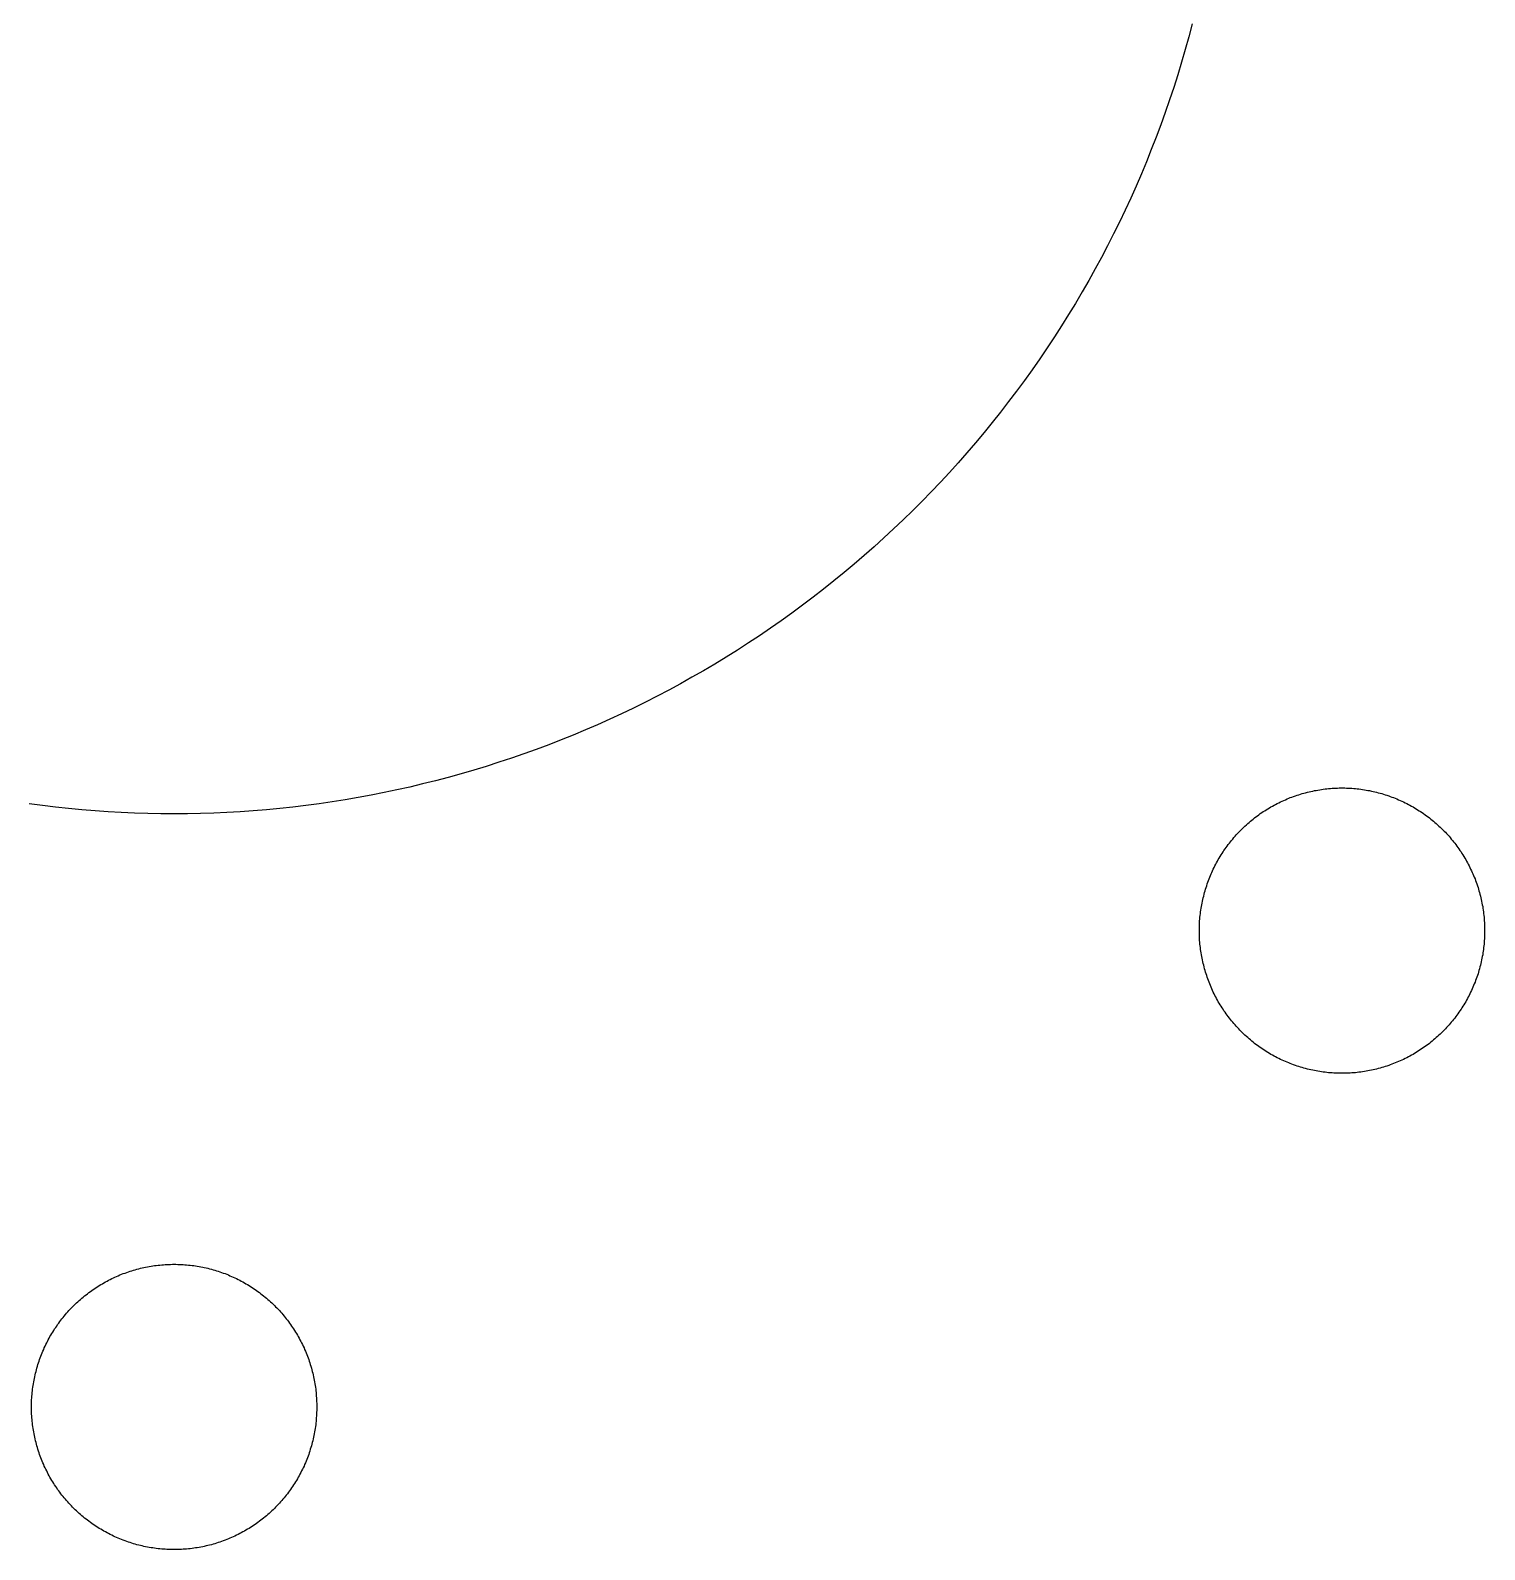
# Model space of a CAD drawing. Header units: metres. Extents: x -136 to 200, y -122 to 130.
# Drawn here: x 149.04 to 158.73, y 38.1 to 48.22 of the extents above; entities that cross this region are included whole.
import ezdxf

# ---------------------------------------------------------------- set-up
doc = ezdxf.new("R2010")
doc.units = ezdxf.units.M

msp = doc.modelspace()

# ---------------------------------------------------------------- linework, layer by layer
for p, q in [((156.78, 48.2592), (156.758, 48.1741)), ((156.758, 48.1741), (156.734, 48.0893)), ((156.734, 48.0893), (156.71, 48.0049)), ((156.71, 48.0049), (156.684, 47.9207)), ((156.684, 47.9207), (156.657, 47.8369)), ((156.63, 47.7534), (156.601, 47.6703)), ((156.657, 47.8369), (156.63, 47.7534)), ((156.601, 47.6703), (156.571, 47.5875)), ((156.571, 47.5875), (156.54, 47.5051)), ((156.54, 47.5051), (156.508, 47.4231)), ((156.508, 47.4231), (156.476, 47.3416)), ((156.442, 47.2604), (156.407, 47.1797)), ((156.476, 47.3416), (156.442, 47.2604)), ((156.407, 47.1797), (156.371, 47.0994)), ((156.371, 47.0994), (156.334, 47.0195)), ((156.334, 47.0195), (156.296, 46.9402)), ((156.257, 46.8613), (156.217, 46.7829)), ((156.296, 46.9402), (156.257, 46.8613)), ((156.217, 46.7829), (156.176, 46.7051)), ((156.176, 46.7051), (156.134, 46.6277)), ((156.091, 46.5509), (156.047, 46.4746)), ((156.134, 46.6277), (156.091, 46.5509)), ((156.047, 46.4746), (156.003, 46.3989)), ((156.003, 46.3989), (155.957, 46.3238)), ((155.91, 46.2492), (155.863, 46.1752)), ((155.957, 46.3238), (155.91, 46.2492)), ((155.863, 46.1752), (155.814, 46.1019)), ((155.814, 46.1019), (155.765, 46.0291)), ((155.714, 45.957), (155.663, 45.8855)), ((155.765, 46.0291), (155.714, 45.957)), ((155.663, 45.8855), (155.611, 45.8147)), ((155.558, 45.7445), (155.504, 45.675)), ((155.611, 45.8147), (155.558, 45.7445)), ((155.504, 45.675), (155.449, 45.6062)), ((155.394, 45.538), (155.337, 45.4706)), ((155.449, 45.6062), (155.394, 45.538)), ((155.337, 45.4706), (155.28, 45.4039)), ((155.222, 45.3379), (155.163, 45.2727)), ((155.28, 45.4039), (155.222, 45.3379)), ((155.163, 45.2727), (155.103, 45.2082)), ((155.042, 45.1444), (154.981, 45.0815)), ((155.103, 45.2082), (155.042, 45.1444)), ((154.919, 45.0193), (154.856, 44.9578)), ((154.981, 45.0815), (154.919, 45.0193)), ((154.856, 44.9578), (154.792, 44.8972)), ((154.727, 44.8374), (154.662, 44.7784)), ((154.792, 44.8972), (154.727, 44.8374)), ((154.596, 44.7202), (154.529, 44.6629)), ((154.662, 44.7784), (154.596, 44.7202)), ((154.529, 44.6629), (154.462, 44.6064)), ((154.394, 44.5508), (154.325, 44.496)), ((154.462, 44.6064), (154.394, 44.5508)), ((154.256, 44.4421), (154.185, 44.389)), ((154.325, 44.496), (154.256, 44.4421)), ((154.114, 44.3369), (154.043, 44.2856)), ((154.185, 44.389), (154.114, 44.3369)), ((153.971, 44.2353), (153.898, 44.1858)), ((154.043, 44.2856), (153.971, 44.2353)), ((153.825, 44.1373), (153.751, 44.0897)), ((153.898, 44.1858), (153.825, 44.1373)), ((153.676, 44.043), (153.601, 43.9973)), ((153.751, 44.0897), (153.676, 44.043)), ((153.449, 43.9087), (153.372, 43.8659)), ((153.525, 43.9525), (153.449, 43.9087)), ((153.601, 43.9973), (153.525, 43.9525)), ((153.295, 43.824), (153.217, 43.7831)), ((153.372, 43.8659), (153.295, 43.824)), ((153.06, 43.7042), (152.98, 43.6662)), ((153.139, 43.7431), (153.06, 43.7042)), ((153.217, 43.7831), (153.139, 43.7431)), ((152.901, 43.6293), (152.82, 43.5933)), ((152.98, 43.6662), (152.901, 43.6293)), ((152.658, 43.5245), (152.577, 43.4916)), ((152.74, 43.5584), (152.658, 43.5245)), ((152.82, 43.5933), (152.74, 43.5584)), ((152.412, 43.4289), (152.33, 43.3991)), ((152.495, 43.4597), (152.412, 43.4289)), ((152.577, 43.4916), (152.495, 43.4597)), ((152.079, 43.3159), (151.995, 43.2904)), ((152.163, 43.3426), (152.079, 43.3159)), ((152.247, 43.3703), (152.163, 43.3426)), ((152.33, 43.3991), (152.247, 43.3703)), ((151.655, 43.1986), (151.57, 43.1783)), ((151.741, 43.2199), (151.655, 43.1986)), ((151.826, 43.2423), (151.741, 43.2199)), ((151.911, 43.2658), (151.826, 43.2423)), ((151.995, 43.2904), (151.911, 43.2658)), ((151.225, 43.1081), (151.138, 43.0932)), ((151.312, 43.124), (151.225, 43.1081)), ((151.398, 43.141), (151.312, 43.124)), ((151.484, 43.1591), (151.398, 43.141)), ((151.57, 43.1783), (151.484, 43.1591)), ((157.401, 43.0937), (157.412, 43.0984)), ((157.412, 43.0984), (157.423, 43.1029)), ((157.423, 43.1029), (157.434, 43.1073)), ((157.434, 43.1073), (157.445, 43.1116)), ((157.445, 43.1116), (157.456, 43.1157)), ((157.456, 43.1157), (157.468, 43.1196)), ((157.468, 43.1196), (157.479, 43.1235)), ((157.479, 43.1235), (157.49, 43.1272)), ((157.49, 43.1272), (157.502, 43.1307)), ((157.502, 43.1307), (157.513, 43.1341)), ((157.513, 43.1341), (157.525, 43.1374)), ((157.525, 43.1374), (157.536, 43.1405)), ((157.536, 43.1405), (157.548, 43.1434)), ((157.548, 43.1434), (157.559, 43.1463)), ((157.559, 43.1463), (157.571, 43.149)), ((157.571, 43.149), (157.583, 43.1515)), ((157.583, 43.1515), (157.594, 43.1539)), ((157.594, 43.1539), (157.606, 43.1561)), ((157.606, 43.1561), (157.618, 43.1582)), ((157.618, 43.1582), (157.63, 43.1601)), ((157.63, 43.1601), (157.641, 43.1619)), ((157.641, 43.1619), (157.653, 43.1636)), ((157.653, 43.1636), (157.665, 43.1651)), ((157.665, 43.1651), (157.677, 43.1664)), ((157.677, 43.1664), (157.689, 43.1676)), ((157.689, 43.1676), (157.701, 43.1687)), ((157.701, 43.1687), (157.713, 43.1696)), ((157.713, 43.1696), (157.724, 43.1703)), ((157.724, 43.1703), (157.736, 43.1709)), ((157.736, 43.1709), (157.748, 43.1714)), ((157.748, 43.1714), (157.76, 43.1717)), ((157.76, 43.1717), (157.772, 43.1718)), ((157.772, 43.1718), (157.784, 43.1718)), ((157.784, 43.1718), (157.796, 43.1717)), ((157.796, 43.1717), (157.808, 43.1714)), ((157.808, 43.1714), (157.82, 43.1709)), ((157.82, 43.1709), (157.832, 43.1703)), ((157.832, 43.1703), (157.844, 43.1696)), ((157.844, 43.1696), (157.856, 43.1687)), ((157.856, 43.1687), (157.868, 43.1676)), ((157.868, 43.1676), (157.879, 43.1664)), ((157.879, 43.1664), (157.891, 43.1651)), ((157.891, 43.1651), (157.903, 43.1636)), ((157.903, 43.1636), (157.915, 43.1619)), ((157.915, 43.1619), (157.927, 43.1601)), ((157.927, 43.1601), (157.939, 43.1582)), ((157.939, 43.1582), (157.95, 43.1561)), ((157.95, 43.1561), (157.962, 43.1539)), ((157.962, 43.1539), (157.974, 43.1515)), ((157.974, 43.1515), (157.985, 43.149)), ((157.985, 43.149), (157.997, 43.1463)), ((157.997, 43.1463), (158.009, 43.1434)), ((158.009, 43.1434), (158.02, 43.1405)), ((158.02, 43.1405), (158.032, 43.1374)), ((158.032, 43.1374), (158.043, 43.1341)), ((158.043, 43.1341), (158.055, 43.1307)), ((158.055, 43.1307), (158.066, 43.1272)), ((158.066, 43.1272), (158.077, 43.1235)), ((158.077, 43.1235), (158.089, 43.1196)), ((158.089, 43.1196), (158.1, 43.1157)), ((158.1, 43.1157), (158.111, 43.1116)), ((158.111, 43.1116), (158.122, 43.1073)), ((158.122, 43.1073), (158.133, 43.1029)), ((158.133, 43.1029), (158.144, 43.0984)), ((158.144, 43.0984), (158.155, 43.0937)), ((149.123, 43.0552), (149.035, 43.0668)), ((149.21, 43.0447), (149.123, 43.0552)), ((149.297, 43.0354), (149.21, 43.0447)), ((149.385, 43.0271), (149.297, 43.0354)), ((149.473, 43.0199), (149.385, 43.0271)), ((149.56, 43.0138), (149.473, 43.0199)), ((149.648, 43.0089), (149.56, 43.0138)), ((149.736, 43.005), (149.648, 43.0089)), ((149.824, 43.0022), (149.736, 43.005)), ((149.912, 43.0006), (149.824, 43.0022)), ((150, 43), (149.912, 43.0006)), ((150.088, 43.0006), (150, 43)), ((150.176, 43.0022), (150.088, 43.0006)), ((150.264, 43.005), (150.176, 43.0022)), ((150.352, 43.0089), (150.264, 43.005)), ((150.44, 43.0138), (150.352, 43.0089)), ((150.527, 43.0199), (150.44, 43.0138)), ((150.615, 43.0271), (150.527, 43.0199)), ((150.703, 43.0354), (150.615, 43.0271)), ((150.79, 43.0447), (150.703, 43.0354)), ((150.877, 43.0552), (150.79, 43.0447)), ((150.965, 43.0668), (150.877, 43.0552)), ((151.052, 43.0795), (150.965, 43.0668)), ((151.138, 43.0932), (151.052, 43.0795)), ((157.225, 42.9939), (157.234, 43.0008)), ((157.234, 43.0008), (157.244, 43.0076)), ((157.244, 43.0076), (157.254, 43.0142)), ((157.254, 43.0142), (157.264, 43.0207)), ((157.264, 43.0207), (157.274, 43.0271)), ((157.274, 43.0271), (157.284, 43.0334)), ((157.284, 43.0334), (157.295, 43.0395)), ((157.295, 43.0395), (157.305, 43.0455)), ((157.305, 43.0455), (157.315, 43.0514)), ((157.315, 43.0514), (157.326, 43.0572)), ((157.326, 43.0572), (157.336, 43.0628)), ((157.336, 43.0628), (157.347, 43.0683)), ((157.347, 43.0683), (157.358, 43.0736)), ((157.358, 43.0736), (157.368, 43.0789)), ((157.368, 43.0789), (157.379, 43.0839)), ((157.379, 43.0839), (157.39, 43.0889)), ((157.39, 43.0889), (157.401, 43.0937)), ((158.155, 43.0937), (158.166, 43.0889)), ((158.166, 43.0889), (158.177, 43.0839)), ((158.177, 43.0839), (158.188, 43.0789)), ((158.188, 43.0789), (158.199, 43.0736)), ((158.199, 43.0736), (158.209, 43.0683)), ((158.209, 43.0683), (158.22, 43.0628)), ((158.22, 43.0628), (158.231, 43.0572)), ((158.231, 43.0572), (158.241, 43.0514)), ((158.241, 43.0514), (158.251, 43.0455)), ((158.251, 43.0455), (158.262, 43.0395)), ((158.262, 43.0395), (158.272, 43.0334)), ((158.272, 43.0334), (158.282, 43.0271)), ((158.282, 43.0271), (158.292, 43.0207)), ((158.292, 43.0207), (158.302, 43.0142)), ((158.302, 43.0142), (158.312, 43.0076)), ((158.312, 43.0076), (158.322, 43.0008)), ((158.322, 43.0008), (158.332, 42.9939)), ((157.106, 42.8936), (157.115, 42.902)), ((157.115, 42.902), (157.124, 42.9102)), ((157.124, 42.9102), (157.132, 42.9184)), ((157.132, 42.9184), (157.141, 42.9265)), ((157.141, 42.9265), (157.15, 42.9344)), ((157.15, 42.9344), (157.159, 42.9423)), ((157.159, 42.9423), (157.168, 42.95)), ((157.168, 42.95), (157.177, 42.9576)), ((157.177, 42.9576), (157.187, 42.9651)), ((157.187, 42.9651), (157.196, 42.9725)), ((157.196, 42.9725), (157.205, 42.9797)), ((157.205, 42.9797), (157.215, 42.9869)), ((157.215, 42.9869), (157.225, 42.9939)), ((158.332, 42.9939), (158.341, 42.9869)), ((158.341, 42.9869), (158.351, 42.9797)), ((158.351, 42.9797), (158.36, 42.9725)), ((158.36, 42.9725), (158.37, 42.9651)), ((158.37, 42.9651), (158.379, 42.9576)), ((158.379, 42.9576), (158.388, 42.95)), ((158.388, 42.95), (158.397, 42.9423)), ((158.397, 42.9423), (158.406, 42.9344)), ((158.406, 42.9344), (158.415, 42.9265)), ((158.415, 42.9265), (158.424, 42.9184)), ((158.424, 42.9184), (158.433, 42.9102)), ((158.433, 42.9102), (158.441, 42.902)), ((158.441, 42.902), (158.45, 42.8936)), ((157.013, 42.785), (157.02, 42.7946)), ((157.02, 42.7946), (157.028, 42.8041)), ((157.028, 42.8041), (157.035, 42.8135)), ((157.035, 42.8135), (157.042, 42.8228)), ((157.042, 42.8228), (157.05, 42.832)), ((157.05, 42.832), (157.058, 42.8411)), ((157.058, 42.8411), (157.066, 42.8501)), ((157.066, 42.8501), (157.074, 42.859)), ((157.074, 42.859), (157.082, 42.8678)), ((157.082, 42.8678), (157.09, 42.8765)), ((157.09, 42.8765), (157.098, 42.8851)), ((157.098, 42.8851), (157.106, 42.8936)), ((158.45, 42.8936), (158.458, 42.8851)), ((158.458, 42.8851), (158.467, 42.8765)), ((158.467, 42.8765), (158.475, 42.8678)), ((158.475, 42.8678), (158.483, 42.859)), ((158.483, 42.859), (158.491, 42.8501)), ((158.491, 42.8501), (158.499, 42.8411)), ((158.499, 42.8411), (158.506, 42.832)), ((158.506, 42.832), (158.514, 42.8228)), ((158.514, 42.8228), (158.521, 42.8135)), ((158.521, 42.8135), (158.529, 42.8041)), ((158.529, 42.8041), (158.536, 42.7946)), ((158.536, 42.7946), (158.543, 42.785)), ((156.949, 42.6847), (156.954, 42.6951)), ((156.954, 42.6951), (156.96, 42.7054)), ((156.96, 42.7054), (156.967, 42.7157)), ((156.967, 42.7157), (156.973, 42.7258)), ((156.973, 42.7258), (156.979, 42.7359)), ((156.979, 42.7359), (156.986, 42.7459)), ((156.986, 42.7459), (156.992, 42.7558)), ((156.992, 42.7558), (156.999, 42.7656)), ((156.999, 42.7656), (157.006, 42.7754)), ((157.006, 42.7754), (157.013, 42.785)), ((158.543, 42.785), (158.55, 42.7754)), ((158.55, 42.7754), (158.557, 42.7656)), ((158.557, 42.7656), (158.564, 42.7558)), ((158.564, 42.7558), (158.571, 42.7459)), ((158.571, 42.7459), (158.577, 42.7359)), ((158.577, 42.7359), (158.583, 42.7258)), ((158.583, 42.7258), (158.59, 42.7157)), ((158.59, 42.7157), (158.596, 42.7054)), ((158.596, 42.7054), (158.602, 42.6951)), ((158.602, 42.6951), (158.608, 42.6847)), ((156.902, 42.5881), (156.906, 42.5991)), ((156.906, 42.5991), (156.911, 42.61)), ((156.911, 42.61), (156.916, 42.6209)), ((156.916, 42.6209), (156.921, 42.6317)), ((156.921, 42.6317), (156.926, 42.6425)), ((156.926, 42.6425), (156.932, 42.6531)), ((156.932, 42.6531), (156.937, 42.6637)), ((156.937, 42.6637), (156.943, 42.6743)), ((156.943, 42.6743), (156.949, 42.6847)), ((158.608, 42.6847), (158.614, 42.6743)), ((158.614, 42.6743), (158.619, 42.6637)), ((158.619, 42.6637), (158.625, 42.6531)), ((158.625, 42.6531), (158.63, 42.6425)), ((158.63, 42.6425), (158.635, 42.6317)), ((158.635, 42.6317), (158.64, 42.6209)), ((158.64, 42.6209), (158.645, 42.61)), ((158.645, 42.61), (158.65, 42.5991)), ((158.65, 42.5991), (158.655, 42.5881)), ((156.866, 42.4869), (156.869, 42.4983)), ((156.869, 42.4983), (156.873, 42.5097)), ((156.873, 42.5097), (156.877, 42.5211)), ((156.877, 42.5211), (156.88, 42.5324)), ((156.88, 42.5324), (156.884, 42.5436)), ((156.884, 42.5436), (156.888, 42.5548)), ((156.888, 42.5548), (156.893, 42.566)), ((156.893, 42.566), (156.897, 42.5771)), ((156.897, 42.5771), (156.902, 42.5881)), ((158.655, 42.5881), (158.659, 42.5771)), ((158.659, 42.5771), (158.664, 42.566)), ((158.664, 42.566), (158.668, 42.5548)), ((158.668, 42.5548), (158.672, 42.5436)), ((158.672, 42.5436), (158.676, 42.5324)), ((158.676, 42.5324), (158.68, 42.5211)), ((158.68, 42.5211), (158.684, 42.5097)), ((158.684, 42.5097), (158.687, 42.4983)), ((158.687, 42.4983), (158.69, 42.4869)), ((156.842, 42.3822), (156.844, 42.394)), ((156.844, 42.394), (156.846, 42.4057)), ((156.846, 42.4057), (156.849, 42.4174)), ((156.849, 42.4174), (156.851, 42.4291)), ((156.851, 42.4291), (156.854, 42.4407)), ((156.854, 42.4407), (156.857, 42.4523)), ((156.857, 42.4523), (156.86, 42.4639)), ((156.86, 42.4639), (156.863, 42.4754)), ((156.863, 42.4754), (156.866, 42.4869)), ((158.69, 42.4869), (158.694, 42.4754)), ((158.694, 42.4754), (158.697, 42.4639)), ((158.697, 42.4639), (158.7, 42.4523)), ((158.7, 42.4523), (158.703, 42.4407)), ((158.703, 42.4407), (158.705, 42.4291)), ((158.705, 42.4291), (158.708, 42.4174)), ((158.708, 42.4174), (158.71, 42.4057)), ((158.71, 42.4057), (158.712, 42.394)), ((158.712, 42.394), (158.715, 42.3822)), ((156.83, 42.2874), (156.831, 42.2993)), ((156.831, 42.2993), (156.832, 42.3112)), ((156.832, 42.3112), (156.834, 42.3231)), ((156.834, 42.3231), (156.835, 42.335)), ((156.835, 42.335), (156.836, 42.3468)), ((156.836, 42.3468), (156.838, 42.3586)), ((156.838, 42.3586), (156.84, 42.3705)), ((156.84, 42.3705), (156.842, 42.3822)), ((158.715, 42.3822), (158.716, 42.3705)), ((158.716, 42.3705), (158.718, 42.3586)), ((158.718, 42.3586), (158.72, 42.3468)), ((158.72, 42.3468), (158.721, 42.335)), ((158.721, 42.335), (158.723, 42.3231)), ((158.723, 42.3231), (158.724, 42.3112)), ((158.724, 42.3112), (158.725, 42.2993)), ((158.725, 42.2993), (158.726, 42.2874)), ((156.828, 42.2397), (156.829, 42.2517)), ((156.828, 42.2278), (156.828, 42.2397)), ((156.828, 42.2159), (156.828, 42.2278)), ((156.828, 42.2039), (156.828, 42.2159)), ((156.829, 42.192), (156.828, 42.2039)), ((156.829, 42.2636), (156.83, 42.2755)), ((156.829, 42.2517), (156.829, 42.2636)), ((156.829, 42.1801), (156.829, 42.192)), ((156.83, 42.2755), (156.83, 42.2874)), ((158.726, 42.2874), (158.727, 42.2755)), ((158.727, 42.2755), (158.727, 42.2636)), ((158.727, 42.2636), (158.728, 42.2517)), ((158.728, 42.192), (158.727, 42.1801)), ((158.728, 42.2517), (158.728, 42.2397)), ((158.728, 42.2397), (158.728, 42.2278)), ((158.728, 42.2278), (158.728, 42.2159)), ((158.728, 42.2159), (158.728, 42.2039)), ((158.728, 42.2039), (158.728, 42.192)), ((156.83, 42.1681), (156.829, 42.1801)), ((156.83, 42.1562), (156.83, 42.1681)), ((156.831, 42.1443), (156.83, 42.1562)), ((156.832, 42.1324), (156.831, 42.1443)), ((156.834, 42.1206), (156.832, 42.1324)), ((156.835, 42.1087), (156.834, 42.1206)), ((156.836, 42.0968), (156.835, 42.1087)), ((156.838, 42.085), (156.836, 42.0968)), ((158.72, 42.0968), (158.718, 42.085)), ((158.721, 42.1087), (158.72, 42.0968)), ((158.723, 42.1206), (158.721, 42.1087)), ((158.724, 42.1324), (158.723, 42.1206)), ((158.725, 42.1443), (158.724, 42.1324)), ((158.726, 42.1562), (158.725, 42.1443)), ((158.727, 42.1681), (158.726, 42.1562)), ((158.727, 42.1801), (158.727, 42.1681)), ((156.84, 42.0732), (156.838, 42.085)), ((156.842, 42.0614), (156.84, 42.0732)), ((156.844, 42.0497), (156.842, 42.0614)), ((156.846, 42.038), (156.844, 42.0497)), ((156.849, 42.0263), (156.846, 42.038)), ((156.851, 42.0146), (156.849, 42.0263)), ((156.854, 42.003), (156.851, 42.0146)), ((156.857, 41.9914), (156.854, 42.003)), ((156.86, 41.9798), (156.857, 41.9914)), ((158.7, 41.9914), (158.697, 41.9798)), ((158.703, 42.003), (158.7, 41.9914)), ((158.705, 42.0146), (158.703, 42.003)), ((158.708, 42.0263), (158.705, 42.0146)), ((158.71, 42.038), (158.708, 42.0263)), ((158.712, 42.0497), (158.71, 42.038)), ((158.715, 42.0614), (158.712, 42.0497)), ((158.716, 42.0732), (158.715, 42.0614)), ((158.718, 42.085), (158.716, 42.0732)), ((156.863, 41.9683), (156.86, 41.9798)), ((156.866, 41.9568), (156.863, 41.9683)), ((156.869, 41.9453), (156.866, 41.9568)), ((156.873, 41.9339), (156.869, 41.9453)), ((156.877, 41.9226), (156.873, 41.9339)), ((156.88, 41.9113), (156.877, 41.9226)), ((156.884, 41.9), (156.88, 41.9113)), ((156.888, 41.8888), (156.884, 41.9)), ((156.893, 41.8777), (156.888, 41.8888)), ((158.668, 41.8888), (158.664, 41.8777)), ((158.672, 41.9), (158.668, 41.8888)), ((158.676, 41.9113), (158.672, 41.9)), ((158.68, 41.9226), (158.676, 41.9113)), ((158.684, 41.9339), (158.68, 41.9226)), ((158.687, 41.9453), (158.684, 41.9339)), ((158.69, 41.9568), (158.687, 41.9453)), ((158.694, 41.9683), (158.69, 41.9568)), ((158.697, 41.9798), (158.694, 41.9683)), ((156.897, 41.8666), (156.893, 41.8777)), ((156.902, 41.8555), (156.897, 41.8666)), ((156.906, 41.8445), (156.902, 41.8555)), ((156.911, 41.8336), (156.906, 41.8445)), ((156.916, 41.8228), (156.911, 41.8336)), ((156.921, 41.812), (156.916, 41.8228)), ((156.926, 41.8012), (156.921, 41.812)), ((156.932, 41.7905), (156.926, 41.8012)), ((156.937, 41.7799), (156.932, 41.7905)), ((158.625, 41.7905), (158.619, 41.7799)), ((158.63, 41.8012), (158.625, 41.7905)), ((158.635, 41.812), (158.63, 41.8012)), ((158.64, 41.8228), (158.635, 41.812)), ((158.645, 41.8336), (158.64, 41.8228)), ((158.65, 41.8445), (158.645, 41.8336)), ((158.655, 41.8555), (158.65, 41.8445)), ((158.659, 41.8666), (158.655, 41.8555)), ((158.664, 41.8777), (158.659, 41.8666)), ((156.943, 41.7694), (156.937, 41.7799)), ((156.949, 41.7589), (156.943, 41.7694)), ((156.954, 41.7486), (156.949, 41.7589)), ((156.96, 41.7383), (156.954, 41.7486)), ((156.967, 41.728), (156.96, 41.7383)), ((156.973, 41.7178), (156.967, 41.728)), ((156.979, 41.7078), (156.973, 41.7178)), ((156.986, 41.6978), (156.979, 41.7078)), ((156.992, 41.6879), (156.986, 41.6978)), ((156.999, 41.678), (156.992, 41.6879)), ((158.564, 41.6879), (158.557, 41.678)), ((158.571, 41.6978), (158.564, 41.6879)), ((158.577, 41.7078), (158.571, 41.6978)), ((158.583, 41.7178), (158.577, 41.7078)), ((158.59, 41.728), (158.583, 41.7178)), ((158.596, 41.7383), (158.59, 41.728)), ((158.602, 41.7486), (158.596, 41.7383)), ((158.608, 41.7589), (158.602, 41.7486)), ((158.614, 41.7694), (158.608, 41.7589)), ((158.619, 41.7799), (158.614, 41.7694)), ((157.006, 41.6683), (156.999, 41.678)), ((157.013, 41.6586), (157.006, 41.6683)), ((157.02, 41.649), (157.013, 41.6586)), ((157.028, 41.6396), (157.02, 41.649)), ((157.035, 41.6302), (157.028, 41.6396)), ((157.042, 41.6209), (157.035, 41.6302)), ((157.05, 41.6117), (157.042, 41.6209)), ((157.058, 41.6026), (157.05, 41.6117)), ((157.066, 41.5936), (157.058, 41.6026)), ((157.074, 41.5847), (157.066, 41.5936)), ((157.082, 41.5759), (157.074, 41.5847)), ((158.483, 41.5847), (158.475, 41.5759)), ((158.491, 41.5936), (158.483, 41.5847)), ((158.499, 41.6026), (158.491, 41.5936)), ((158.506, 41.6117), (158.499, 41.6026)), ((158.514, 41.6209), (158.506, 41.6117)), ((158.521, 41.6302), (158.514, 41.6209)), ((158.529, 41.6396), (158.521, 41.6302)), ((158.536, 41.649), (158.529, 41.6396)), ((158.543, 41.6586), (158.536, 41.649)), ((158.55, 41.6683), (158.543, 41.6586)), ((158.557, 41.678), (158.55, 41.6683)), ((157.09, 41.5672), (157.082, 41.5759)), ((157.098, 41.5586), (157.09, 41.5672)), ((157.106, 41.5501), (157.098, 41.5586)), ((157.115, 41.5417), (157.106, 41.5501)), ((157.124, 41.5334), (157.115, 41.5417)), ((157.132, 41.5252), (157.124, 41.5334)), ((157.141, 41.5172), (157.132, 41.5252)), ((157.15, 41.5092), (157.141, 41.5172)), ((157.159, 41.5014), (157.15, 41.5092)), ((157.168, 41.4937), (157.159, 41.5014)), ((157.177, 41.4861), (157.168, 41.4937)), ((157.187, 41.4786), (157.177, 41.4861)), ((157.196, 41.4712), (157.187, 41.4786)), ((158.37, 41.4786), (158.36, 41.4712)), ((158.379, 41.4861), (158.37, 41.4786)), ((158.388, 41.4937), (158.379, 41.4861)), ((158.397, 41.5014), (158.388, 41.4937)), ((158.406, 41.5092), (158.397, 41.5014)), ((158.415, 41.5172), (158.406, 41.5092)), ((158.424, 41.5252), (158.415, 41.5172)), ((158.433, 41.5334), (158.424, 41.5252)), ((158.441, 41.5417), (158.433, 41.5334)), ((158.45, 41.5501), (158.441, 41.5417)), ((158.458, 41.5586), (158.45, 41.5501)), ((158.467, 41.5672), (158.458, 41.5586)), ((158.475, 41.5759), (158.467, 41.5672)), ((157.205, 41.4639), (157.196, 41.4712)), ((157.215, 41.4568), (157.205, 41.4639)), ((157.225, 41.4498), (157.215, 41.4568)), ((157.234, 41.4429), (157.225, 41.4498)), ((157.244, 41.4361), (157.234, 41.4429)), ((157.254, 41.4295), (157.244, 41.4361)), ((157.264, 41.4229), (157.254, 41.4295)), ((157.274, 41.4165), (157.264, 41.4229)), ((157.284, 41.4103), (157.274, 41.4165)), ((157.295, 41.4041), (157.284, 41.4103)), ((157.305, 41.3981), (157.295, 41.4041)), ((157.315, 41.3922), (157.305, 41.3981)), ((157.326, 41.3865), (157.315, 41.3922)), ((157.336, 41.3809), (157.326, 41.3865)), ((157.347, 41.3754), (157.336, 41.3809)), ((158.22, 41.3809), (158.209, 41.3754)), ((158.231, 41.3865), (158.22, 41.3809)), ((158.241, 41.3922), (158.231, 41.3865)), ((158.251, 41.3981), (158.241, 41.3922)), ((158.262, 41.4041), (158.251, 41.3981)), ((158.272, 41.4103), (158.262, 41.4041)), ((158.282, 41.4165), (158.272, 41.4103)), ((158.292, 41.4229), (158.282, 41.4165)), ((158.302, 41.4295), (158.292, 41.4229)), ((158.312, 41.4361), (158.302, 41.4295)), ((158.322, 41.4429), (158.312, 41.4361)), ((158.332, 41.4498), (158.322, 41.4429)), ((158.341, 41.4568), (158.332, 41.4498)), ((158.351, 41.4639), (158.341, 41.4568)), ((158.36, 41.4712), (158.351, 41.4639)), ((157.358, 41.37), (157.347, 41.3754)), ((157.368, 41.3648), (157.358, 41.37)), ((157.379, 41.3597), (157.368, 41.3648)), ((157.39, 41.3548), (157.379, 41.3597)), ((157.401, 41.35), (157.39, 41.3548)), ((157.412, 41.3453), (157.401, 41.35)), ((157.423, 41.3408), (157.412, 41.3453)), ((157.434, 41.3364), (157.423, 41.3408)), ((157.445, 41.3321), (157.434, 41.3364)), ((157.456, 41.328), (157.445, 41.3321)), ((157.468, 41.324), (157.456, 41.328)), ((157.479, 41.3202), (157.468, 41.324)), ((157.49, 41.3165), (157.479, 41.3202)), ((157.502, 41.313), (157.49, 41.3165)), ((157.513, 41.3096), (157.502, 41.313)), ((157.525, 41.3063), (157.513, 41.3096)), ((157.536, 41.3032), (157.525, 41.3063)), ((157.548, 41.3002), (157.536, 41.3032)), ((157.559, 41.2974), (157.548, 41.3002)), ((157.571, 41.2947), (157.559, 41.2974)), ((157.583, 41.2922), (157.571, 41.2947)), ((157.594, 41.2898), (157.583, 41.2922)), ((157.606, 41.2876), (157.594, 41.2898)), ((157.618, 41.2855), (157.606, 41.2876)), ((157.63, 41.2835), (157.618, 41.2855)), ((157.641, 41.2817), (157.63, 41.2835)), ((157.653, 41.2801), (157.641, 41.2817)), ((157.665, 41.2786), (157.653, 41.2801)), ((157.677, 41.2773), (157.665, 41.2786)), ((157.689, 41.276), (157.677, 41.2773)), ((157.701, 41.275), (157.689, 41.276)), ((157.868, 41.276), (157.856, 41.275)), ((157.879, 41.2773), (157.868, 41.276)), ((157.891, 41.2786), (157.879, 41.2773)), ((157.903, 41.2801), (157.891, 41.2786)), ((157.915, 41.2817), (157.903, 41.2801)), ((157.927, 41.2835), (157.915, 41.2817)), ((157.939, 41.2855), (157.927, 41.2835)), ((157.95, 41.2876), (157.939, 41.2855)), ((157.962, 41.2898), (157.95, 41.2876)), ((157.974, 41.2922), (157.962, 41.2898)), ((157.985, 41.2947), (157.974, 41.2922)), ((157.997, 41.2974), (157.985, 41.2947)), ((158.009, 41.3002), (157.997, 41.2974)), ((158.02, 41.3032), (158.009, 41.3002)), ((158.032, 41.3063), (158.02, 41.3032)), ((158.043, 41.3096), (158.032, 41.3063)), ((158.055, 41.313), (158.043, 41.3096)), ((158.066, 41.3165), (158.055, 41.313)), ((158.077, 41.3202), (158.066, 41.3165)), ((158.089, 41.324), (158.077, 41.3202)), ((158.1, 41.328), (158.089, 41.324)), ((158.111, 41.3321), (158.1, 41.328)), ((158.122, 41.3364), (158.111, 41.3321)), ((158.133, 41.3408), (158.122, 41.3364)), ((158.144, 41.3453), (158.133, 41.3408)), ((158.155, 41.35), (158.144, 41.3453)), ((158.166, 41.3548), (158.155, 41.35)), ((158.177, 41.3597), (158.166, 41.3548)), ((158.188, 41.3648), (158.177, 41.3597)), ((158.199, 41.37), (158.188, 41.3648)), ((158.209, 41.3754), (158.199, 41.37)), ((157.713, 41.2741), (157.701, 41.275)), ((157.724, 41.2733), (157.713, 41.2741)), ((157.736, 41.2728), (157.724, 41.2733)), ((157.748, 41.2723), (157.736, 41.2728)), ((157.76, 41.272), (157.748, 41.2723)), ((157.772, 41.2719), (157.76, 41.272)), ((157.784, 41.2719), (157.772, 41.2719)), ((157.796, 41.272), (157.784, 41.2719)), ((157.808, 41.2723), (157.796, 41.272)), ((157.82, 41.2728), (157.808, 41.2723)), ((157.832, 41.2733), (157.82, 41.2728)), ((157.844, 41.2741), (157.832, 41.2733)), ((157.856, 41.275), (157.844, 41.2741)), ((149.729, 39.9606), (149.741, 39.9639)), ((149.741, 39.9639), (149.752, 39.9671)), ((149.752, 39.9671), (149.764, 39.9702)), ((149.764, 39.9702), (149.775, 39.9731)), ((149.775, 39.9731), (149.787, 39.9758)), ((149.787, 39.9758), (149.799, 39.9784)), ((149.799, 39.9784), (149.81, 39.9809)), ((149.81, 39.9809), (149.822, 39.9832)), ((149.822, 39.9832), (149.834, 39.9853)), ((149.834, 39.9853), (149.846, 39.9874)), ((149.846, 39.9874), (149.857, 39.9892)), ((149.857, 39.9892), (149.869, 39.991)), ((149.869, 39.991), (149.881, 39.9925)), ((149.881, 39.9925), (149.893, 39.9939)), ((149.893, 39.9939), (149.905, 39.9952)), ((149.905, 39.9952), (149.917, 39.9963)), ((149.917, 39.9963), (149.928, 39.9973)), ((149.928, 39.9973), (149.94, 39.9981)), ((149.94, 39.9981), (149.952, 39.9988)), ((149.952, 39.9988), (149.964, 39.9993)), ((149.964, 39.9993), (149.976, 39.9997)), ((149.976, 39.9997), (149.988, 39.9999)), ((149.988, 39.9999), (150, 40)), ((150, 40), (150.012, 39.9999)), ((150.012, 39.9999), (150.024, 39.9997)), ((150.024, 39.9997), (150.036, 39.9993)), ((150.036, 39.9993), (150.048, 39.9988)), ((150.048, 39.9988), (150.06, 39.9981)), ((150.06, 39.9981), (150.072, 39.9973)), ((150.072, 39.9973), (150.083, 39.9963)), ((150.083, 39.9963), (150.095, 39.9952)), ((150.095, 39.9952), (150.107, 39.9939)), ((150.107, 39.9939), (150.119, 39.9925)), ((150.119, 39.9925), (150.131, 39.991)), ((150.131, 39.991), (150.143, 39.9892)), ((150.143, 39.9892), (150.154, 39.9874)), ((150.154, 39.9874), (150.166, 39.9853)), ((150.166, 39.9853), (150.178, 39.9832)), ((150.178, 39.9832), (150.19, 39.9809)), ((150.19, 39.9809), (150.201, 39.9784)), ((150.201, 39.9784), (150.213, 39.9758)), ((150.213, 39.9758), (150.225, 39.9731)), ((150.225, 39.9731), (150.236, 39.9702)), ((150.236, 39.9702), (150.248, 39.9671)), ((150.248, 39.9671), (150.259, 39.9639)), ((150.259, 39.9639), (150.271, 39.9606)), ((149.501, 39.8585), (149.511, 39.8647)), ((149.511, 39.8647), (149.522, 39.8707)), ((149.522, 39.8707), (149.532, 39.8767)), ((149.532, 39.8767), (149.542, 39.8825)), ((149.542, 39.8825), (149.553, 39.8882)), ((149.553, 39.8882), (149.563, 39.8937)), ((149.563, 39.8937), (149.574, 39.8992)), ((149.574, 39.8992), (149.585, 39.9044)), ((149.585, 39.9044), (149.596, 39.9096)), ((149.596, 39.9096), (149.606, 39.9146)), ((149.606, 39.9146), (149.617, 39.9195)), ((149.617, 39.9195), (149.628, 39.9242)), ((149.628, 39.9242), (149.639, 39.9288)), ((149.639, 39.9288), (149.65, 39.9333)), ((149.65, 39.9333), (149.661, 39.9376)), ((149.661, 39.9376), (149.673, 39.9418)), ((149.673, 39.9418), (149.684, 39.9458)), ((149.684, 39.9458), (149.695, 39.9498)), ((149.695, 39.9498), (149.706, 39.9535)), ((149.706, 39.9535), (149.718, 39.9571)), ((149.718, 39.9571), (149.729, 39.9606)), ((150.271, 39.9606), (150.282, 39.9571)), ((150.282, 39.9571), (150.294, 39.9535)), ((150.294, 39.9535), (150.305, 39.9498)), ((150.305, 39.9498), (150.316, 39.9458)), ((150.316, 39.9458), (150.327, 39.9418)), ((150.327, 39.9418), (150.339, 39.9376)), ((150.339, 39.9376), (150.35, 39.9333)), ((150.35, 39.9333), (150.361, 39.9288)), ((150.361, 39.9288), (150.372, 39.9242)), ((150.372, 39.9242), (150.383, 39.9195)), ((150.383, 39.9195), (150.394, 39.9146)), ((150.394, 39.9146), (150.404, 39.9096)), ((150.404, 39.9096), (150.415, 39.9044)), ((150.415, 39.9044), (150.426, 39.8992)), ((150.426, 39.8992), (150.437, 39.8937)), ((150.437, 39.8937), (150.447, 39.8882)), ((150.447, 39.8882), (150.458, 39.8825)), ((150.458, 39.8825), (150.468, 39.8767)), ((150.468, 39.8767), (150.478, 39.8707)), ((150.478, 39.8707), (150.489, 39.8647)), ((150.489, 39.8647), (150.499, 39.8585)), ((149.358, 39.7506), (149.367, 39.7587)), ((149.367, 39.7587), (149.376, 39.7665)), ((149.376, 39.7665), (149.385, 39.7743)), ((149.385, 39.7743), (149.394, 39.782)), ((149.394, 39.782), (149.404, 39.7896)), ((149.404, 39.7896), (149.413, 39.797)), ((149.413, 39.797), (149.422, 39.8043)), ((149.422, 39.8043), (149.432, 39.8115)), ((149.432, 39.8115), (149.442, 39.8186)), ((149.442, 39.8186), (149.451, 39.8255)), ((149.451, 39.8255), (149.461, 39.8324)), ((149.461, 39.8324), (149.471, 39.8391)), ((149.471, 39.8391), (149.481, 39.8457)), ((149.481, 39.8457), (149.491, 39.8521)), ((149.491, 39.8521), (149.501, 39.8585)), ((150.499, 39.8585), (150.509, 39.8521)), ((150.509, 39.8521), (150.519, 39.8457)), ((150.519, 39.8457), (150.529, 39.8391)), ((150.529, 39.8391), (150.539, 39.8324)), ((150.539, 39.8324), (150.549, 39.8255)), ((150.549, 39.8255), (150.558, 39.8186)), ((150.558, 39.8186), (150.568, 39.8115)), ((150.568, 39.8115), (150.578, 39.8043)), ((150.578, 39.8043), (150.587, 39.797)), ((150.587, 39.797), (150.596, 39.7896)), ((150.596, 39.7896), (150.606, 39.782)), ((150.606, 39.782), (150.615, 39.7743)), ((150.615, 39.7743), (150.624, 39.7665)), ((150.624, 39.7665), (150.633, 39.7587)), ((150.633, 39.7587), (150.642, 39.7506)), ((149.268, 39.6556), (149.276, 39.6647)), ((149.276, 39.6647), (149.283, 39.6738)), ((149.283, 39.6738), (149.291, 39.6827)), ((149.291, 39.6827), (149.299, 39.6916)), ((149.299, 39.6916), (149.307, 39.7003)), ((149.307, 39.7003), (149.316, 39.709)), ((149.316, 39.709), (149.324, 39.7175)), ((149.324, 39.7175), (149.332, 39.726)), ((149.332, 39.726), (149.341, 39.7343)), ((149.341, 39.7343), (149.35, 39.7425)), ((149.35, 39.7425), (149.358, 39.7506)), ((150.642, 39.7506), (150.65, 39.7425)), ((150.65, 39.7425), (150.659, 39.7343)), ((150.659, 39.7343), (150.668, 39.726)), ((150.668, 39.726), (150.676, 39.7175)), ((150.676, 39.7175), (150.684, 39.709)), ((150.684, 39.709), (150.693, 39.7003)), ((150.693, 39.7003), (150.701, 39.6916)), ((150.701, 39.6916), (150.709, 39.6827)), ((150.709, 39.6827), (150.717, 39.6738)), ((150.717, 39.6738), (150.724, 39.6647)), ((150.724, 39.6647), (150.732, 39.6556)), ((149.192, 39.5489), (149.198, 39.559)), ((149.198, 39.559), (149.204, 39.5691)), ((149.204, 39.5691), (149.211, 39.579)), ((149.211, 39.579), (149.218, 39.5889)), ((149.218, 39.5889), (149.224, 39.5987)), ((149.224, 39.5987), (149.231, 39.6084)), ((149.231, 39.6084), (149.239, 39.618)), ((149.239, 39.618), (149.246, 39.6275)), ((149.246, 39.6275), (149.253, 39.637)), ((149.253, 39.637), (149.26, 39.6463)), ((149.26, 39.6463), (149.268, 39.6556)), ((150.732, 39.6556), (150.74, 39.6463)), ((150.74, 39.6463), (150.747, 39.637)), ((150.747, 39.637), (150.754, 39.6275)), ((150.754, 39.6275), (150.761, 39.618)), ((150.761, 39.618), (150.769, 39.6084)), ((150.769, 39.6084), (150.776, 39.5987)), ((150.776, 39.5987), (150.782, 39.5889)), ((150.782, 39.5889), (150.789, 39.579)), ((150.789, 39.579), (150.796, 39.5691)), ((150.796, 39.5691), (150.802, 39.559)), ((150.802, 39.559), (150.808, 39.5489)), ((149.14, 39.4545), (149.146, 39.4653)), ((149.146, 39.4653), (149.151, 39.476)), ((149.151, 39.476), (149.156, 39.4866)), ((149.156, 39.4866), (149.162, 39.4972)), ((149.162, 39.4972), (149.168, 39.5077)), ((149.168, 39.5077), (149.173, 39.5181)), ((149.173, 39.5181), (149.179, 39.5284)), ((149.179, 39.5284), (149.185, 39.5387)), ((149.185, 39.5387), (149.192, 39.5489)), ((150.808, 39.5489), (150.815, 39.5387)), ((150.815, 39.5387), (150.821, 39.5284)), ((150.821, 39.5284), (150.827, 39.5181)), ((150.827, 39.5181), (150.832, 39.5077)), ((150.832, 39.5077), (150.838, 39.4972)), ((150.838, 39.4972), (150.844, 39.4866)), ((150.844, 39.4866), (150.849, 39.476)), ((150.849, 39.476), (150.854, 39.4653)), ((150.854, 39.4653), (150.86, 39.4545)), ((149.096, 39.3436), (149.1, 39.3549)), ((149.1, 39.3549), (149.104, 39.3662)), ((149.104, 39.3662), (149.108, 39.3774)), ((149.108, 39.3774), (149.112, 39.3886)), ((149.112, 39.3886), (149.117, 39.3997)), ((149.117, 39.3997), (149.121, 39.4108)), ((149.121, 39.4108), (149.126, 39.4218)), ((149.126, 39.4218), (149.131, 39.4328)), ((149.131, 39.4328), (149.135, 39.4437)), ((149.135, 39.4437), (149.14, 39.4545)), ((150.86, 39.4545), (150.865, 39.4437)), ((150.865, 39.4437), (150.869, 39.4328)), ((150.869, 39.4328), (150.874, 39.4218)), ((150.874, 39.4218), (150.879, 39.4108)), ((150.879, 39.4108), (150.883, 39.3997)), ((150.883, 39.3997), (150.888, 39.3886)), ((150.888, 39.3886), (150.892, 39.3774)), ((150.892, 39.3774), (150.896, 39.3662)), ((150.896, 39.3662), (150.9, 39.3549)), ((150.9, 39.3549), (150.904, 39.3436)), ((149.072, 39.2514), (149.074, 39.2631)), ((149.074, 39.2631), (149.077, 39.2747)), ((149.077, 39.2747), (149.08, 39.2863)), ((149.08, 39.2863), (149.083, 39.2978)), ((149.083, 39.2978), (149.086, 39.3093)), ((149.086, 39.3093), (149.089, 39.3208)), ((149.089, 39.3208), (149.093, 39.3322)), ((149.093, 39.3322), (149.096, 39.3436)), ((150.904, 39.3436), (150.907, 39.3322)), ((150.907, 39.3322), (150.911, 39.3208)), ((150.911, 39.3208), (150.914, 39.3093)), ((150.914, 39.3093), (150.917, 39.2978)), ((150.917, 39.2978), (150.92, 39.2863)), ((150.92, 39.2863), (150.923, 39.2747)), ((150.923, 39.2747), (150.926, 39.2631)), ((150.926, 39.2631), (150.928, 39.2514)), ((149.055, 39.1454), (149.056, 39.1572)), ((149.056, 39.1572), (149.057, 39.1691)), ((149.057, 39.1691), (149.059, 39.1809)), ((149.059, 39.1809), (149.061, 39.1927)), ((149.061, 39.1927), (149.063, 39.2045)), ((149.063, 39.2045), (149.065, 39.2163)), ((149.065, 39.2163), (149.067, 39.228)), ((149.067, 39.228), (149.069, 39.2397)), ((149.069, 39.2397), (149.072, 39.2514)), ((150.928, 39.2514), (150.931, 39.2397)), ((150.931, 39.2397), (150.933, 39.228)), ((150.933, 39.228), (150.935, 39.2163)), ((150.935, 39.2163), (150.937, 39.2045)), ((150.937, 39.2045), (150.939, 39.1927)), ((150.939, 39.1927), (150.941, 39.1809)), ((150.941, 39.1809), (150.943, 39.1691)), ((150.943, 39.1691), (150.944, 39.1572)), ((150.944, 39.1572), (150.945, 39.1454)), ((149.05, 39.0739), (149.051, 39.0858)), ((149.05, 39.062), (149.05, 39.0739)), ((149.05, 39.05), (149.05, 39.062)), ((149.051, 39.0977), (149.052, 39.1097)), ((149.051, 39.0858), (149.051, 39.0977)), ((149.052, 39.1097), (149.053, 39.1216)), ((149.053, 39.1216), (149.054, 39.1335)), ((149.054, 39.1335), (149.055, 39.1454)), ((150.945, 39.1454), (150.946, 39.1335)), ((150.946, 39.1335), (150.947, 39.1216)), ((150.947, 39.1216), (150.948, 39.1097)), ((150.948, 39.1097), (150.949, 39.0977)), ((150.949, 39.0977), (150.949, 39.0858)), ((150.949, 39.0858), (150.95, 39.0739)), ((150.95, 39.0739), (150.95, 39.062)), ((150.95, 39.062), (150.95, 39.05)), ((149.05, 39.0381), (149.05, 39.05)), ((149.05, 39.0261), (149.05, 39.0381)), ((149.051, 39.0142), (149.05, 39.0261)), ((149.051, 39.0023), (149.051, 39.0142)), ((149.052, 38.9904), (149.051, 39.0023)), ((149.053, 38.9785), (149.052, 38.9904)), ((149.054, 38.9666), (149.053, 38.9785)), ((149.055, 38.9547), (149.054, 38.9666)), ((149.056, 38.9428), (149.055, 38.9547)), ((150.945, 38.9547), (150.944, 38.9428)), ((150.946, 38.9666), (150.945, 38.9547)), ((150.947, 38.9785), (150.946, 38.9666)), ((150.948, 38.9904), (150.947, 38.9785)), ((150.949, 39.0023), (150.948, 38.9904)), ((150.95, 39.0261), (150.949, 39.0142)), ((150.949, 39.0142), (150.949, 39.0023)), ((150.95, 39.05), (150.95, 39.0381)), ((150.95, 39.0381), (150.95, 39.0261)), ((149.057, 38.9309), (149.056, 38.9428)), ((149.059, 38.9191), (149.057, 38.9309)), ((149.061, 38.9073), (149.059, 38.9191)), ((149.063, 38.8955), (149.061, 38.9073)), ((149.065, 38.8837), (149.063, 38.8955)), ((149.067, 38.872), (149.065, 38.8837)), ((149.069, 38.8603), (149.067, 38.872)), ((149.072, 38.8486), (149.069, 38.8603)), ((149.074, 38.8369), (149.072, 38.8486)), ((150.928, 38.8486), (150.926, 38.8369)), ((150.931, 38.8603), (150.928, 38.8486)), ((150.933, 38.872), (150.931, 38.8603)), ((150.935, 38.8837), (150.933, 38.872)), ((150.937, 38.8955), (150.935, 38.8837)), ((150.939, 38.9073), (150.937, 38.8955)), ((150.941, 38.9191), (150.939, 38.9073)), ((150.943, 38.9309), (150.941, 38.9191)), ((150.944, 38.9428), (150.943, 38.9309)), ((149.077, 38.8253), (149.074, 38.8369)), ((149.08, 38.8138), (149.077, 38.8253)), ((149.083, 38.8022), (149.08, 38.8138)), ((149.086, 38.7907), (149.083, 38.8022)), ((149.089, 38.7792), (149.086, 38.7907)), ((149.093, 38.7678), (149.089, 38.7792)), ((149.096, 38.7564), (149.093, 38.7678)), ((149.1, 38.7451), (149.096, 38.7564)), ((150.904, 38.7564), (150.9, 38.7451)), ((150.907, 38.7678), (150.904, 38.7564)), ((150.911, 38.7792), (150.907, 38.7678)), ((150.914, 38.7907), (150.911, 38.7792)), ((150.917, 38.8022), (150.914, 38.7907)), ((150.92, 38.8138), (150.917, 38.8022)), ((150.923, 38.8253), (150.92, 38.8138)), ((150.926, 38.8369), (150.923, 38.8253)), ((149.104, 38.7338), (149.1, 38.7451)), ((149.108, 38.7226), (149.104, 38.7338)), ((149.112, 38.7114), (149.108, 38.7226)), ((149.117, 38.7003), (149.112, 38.7114)), ((149.121, 38.6892), (149.117, 38.7003)), ((149.126, 38.6782), (149.121, 38.6892)), ((149.131, 38.6673), (149.126, 38.6782)), ((149.135, 38.6564), (149.131, 38.6673)), ((149.14, 38.6455), (149.135, 38.6564)), ((150.865, 38.6564), (150.86, 38.6455)), ((150.869, 38.6673), (150.865, 38.6564)), ((150.874, 38.6782), (150.869, 38.6673)), ((150.879, 38.6892), (150.874, 38.6782)), ((150.883, 38.7003), (150.879, 38.6892)), ((150.888, 38.7114), (150.883, 38.7003)), ((150.892, 38.7226), (150.888, 38.7114)), ((150.896, 38.7338), (150.892, 38.7226)), ((150.9, 38.7451), (150.896, 38.7338)), ((149.146, 38.6348), (149.14, 38.6455)), ((149.151, 38.624), (149.146, 38.6348)), ((149.156, 38.6134), (149.151, 38.624)), ((149.162, 38.6028), (149.156, 38.6134)), ((149.168, 38.5923), (149.162, 38.6028)), ((149.173, 38.5819), (149.168, 38.5923)), ((149.179, 38.5716), (149.173, 38.5819)), ((149.185, 38.5613), (149.179, 38.5716)), ((149.192, 38.5511), (149.185, 38.5613)), ((149.198, 38.541), (149.192, 38.5511)), ((150.808, 38.5511), (150.802, 38.541)), ((150.815, 38.5613), (150.808, 38.5511)), ((150.821, 38.5716), (150.815, 38.5613)), ((150.827, 38.5819), (150.821, 38.5716)), ((150.832, 38.5923), (150.827, 38.5819)), ((150.838, 38.6028), (150.832, 38.5923)), ((150.844, 38.6134), (150.838, 38.6028)), ((150.849, 38.624), (150.844, 38.6134)), ((150.854, 38.6348), (150.849, 38.624)), ((150.86, 38.6455), (150.854, 38.6348)), ((149.204, 38.5309), (149.198, 38.541)), ((149.211, 38.521), (149.204, 38.5309)), ((149.218, 38.5111), (149.211, 38.521)), ((149.224, 38.5013), (149.218, 38.5111)), ((149.231, 38.4916), (149.224, 38.5013)), ((149.239, 38.482), (149.231, 38.4916)), ((149.246, 38.4725), (149.239, 38.482)), ((149.253, 38.463), (149.246, 38.4725)), ((149.26, 38.4537), (149.253, 38.463)), ((149.268, 38.4445), (149.26, 38.4537)), ((149.276, 38.4353), (149.268, 38.4445)), ((150.732, 38.4445), (150.724, 38.4353)), ((150.74, 38.4537), (150.732, 38.4445)), ((150.747, 38.463), (150.74, 38.4537)), ((150.754, 38.4725), (150.747, 38.463)), ((150.761, 38.482), (150.754, 38.4725)), ((150.769, 38.4916), (150.761, 38.482)), ((150.776, 38.5013), (150.769, 38.4916)), ((150.782, 38.5111), (150.776, 38.5013)), ((150.789, 38.521), (150.782, 38.5111)), ((150.796, 38.5309), (150.789, 38.521)), ((150.802, 38.541), (150.796, 38.5309)), ((149.283, 38.4263), (149.276, 38.4353)), ((149.291, 38.4173), (149.283, 38.4263)), ((149.299, 38.4084), (149.291, 38.4173)), ((149.307, 38.3997), (149.299, 38.4084)), ((149.316, 38.391), (149.307, 38.3997)), ((149.324, 38.3825), (149.316, 38.391)), ((149.332, 38.3741), (149.324, 38.3825)), ((149.341, 38.3657), (149.332, 38.3741)), ((149.35, 38.3575), (149.341, 38.3657)), ((149.358, 38.3494), (149.35, 38.3575)), ((149.367, 38.3414), (149.358, 38.3494)), ((150.642, 38.3494), (150.633, 38.3414)), ((150.65, 38.3575), (150.642, 38.3494)), ((150.659, 38.3657), (150.65, 38.3575)), ((150.668, 38.3741), (150.659, 38.3657)), ((150.676, 38.3825), (150.668, 38.3741)), ((150.684, 38.391), (150.676, 38.3825)), ((150.693, 38.3997), (150.684, 38.391)), ((150.701, 38.4084), (150.693, 38.3997)), ((150.709, 38.4173), (150.701, 38.4084)), ((150.717, 38.4263), (150.709, 38.4173)), ((150.724, 38.4353), (150.717, 38.4263)), ((149.376, 38.3335), (149.367, 38.3414)), ((149.385, 38.3257), (149.376, 38.3335)), ((149.394, 38.318), (149.385, 38.3257)), ((149.404, 38.3105), (149.394, 38.318)), ((149.413, 38.303), (149.404, 38.3105)), ((149.422, 38.2957), (149.413, 38.303)), ((149.432, 38.2885), (149.422, 38.2957)), ((149.442, 38.2814), (149.432, 38.2885)), ((149.451, 38.2745), (149.442, 38.2814)), ((149.461, 38.2677), (149.451, 38.2745)), ((149.471, 38.2609), (149.461, 38.2677)), ((149.481, 38.2543), (149.471, 38.2609)), ((149.491, 38.2479), (149.481, 38.2543)), ((149.501, 38.2416), (149.491, 38.2479)), ((149.511, 38.2354), (149.501, 38.2416)), ((150.499, 38.2416), (150.489, 38.2354)), ((150.509, 38.2479), (150.499, 38.2416)), ((150.519, 38.2543), (150.509, 38.2479)), ((150.529, 38.2609), (150.519, 38.2543)), ((150.539, 38.2677), (150.529, 38.2609)), ((150.549, 38.2745), (150.539, 38.2677)), ((150.558, 38.2814), (150.549, 38.2745)), ((150.568, 38.2885), (150.558, 38.2814)), ((150.578, 38.2957), (150.568, 38.2885)), ((150.587, 38.303), (150.578, 38.2957)), ((150.596, 38.3105), (150.587, 38.303)), ((150.606, 38.318), (150.596, 38.3105)), ((150.615, 38.3257), (150.606, 38.318)), ((150.624, 38.3335), (150.615, 38.3257)), ((150.633, 38.3414), (150.624, 38.3335)), ((149.522, 38.2293), (149.511, 38.2354)), ((149.532, 38.2233), (149.522, 38.2293)), ((149.542, 38.2175), (149.532, 38.2233)), ((149.553, 38.2118), (149.542, 38.2175)), ((149.563, 38.2063), (149.553, 38.2118)), ((149.574, 38.2009), (149.563, 38.2063)), ((149.585, 38.1956), (149.574, 38.2009)), ((149.596, 38.1904), (149.585, 38.1956)), ((149.606, 38.1854), (149.596, 38.1904)), ((149.617, 38.1805), (149.606, 38.1854)), ((149.628, 38.1758), (149.617, 38.1805)), ((149.639, 38.1712), (149.628, 38.1758)), ((149.65, 38.1667), (149.639, 38.1712)), ((149.661, 38.1624), (149.65, 38.1667)), ((149.673, 38.1582), (149.661, 38.1624)), ((149.684, 38.1542), (149.673, 38.1582)), ((149.695, 38.1503), (149.684, 38.1542)), ((149.706, 38.1465), (149.695, 38.1503)), ((149.718, 38.1429), (149.706, 38.1465)), ((149.729, 38.1394), (149.718, 38.1429)), ((150.282, 38.1429), (150.271, 38.1394)), ((150.294, 38.1465), (150.282, 38.1429)), ((150.305, 38.1503), (150.294, 38.1465)), ((150.316, 38.1542), (150.305, 38.1503)), ((150.327, 38.1582), (150.316, 38.1542)), ((150.339, 38.1624), (150.327, 38.1582)), ((150.35, 38.1667), (150.339, 38.1624)), ((150.361, 38.1712), (150.35, 38.1667)), ((150.372, 38.1758), (150.361, 38.1712)), ((150.383, 38.1805), (150.372, 38.1758)), ((150.394, 38.1854), (150.383, 38.1805)), ((150.404, 38.1904), (150.394, 38.1854)), ((150.415, 38.1956), (150.404, 38.1904)), ((150.426, 38.2009), (150.415, 38.1956)), ((150.437, 38.2063), (150.426, 38.2009)), ((150.447, 38.2118), (150.437, 38.2063)), ((150.458, 38.2175), (150.447, 38.2118)), ((150.468, 38.2233), (150.458, 38.2175)), ((150.478, 38.2293), (150.468, 38.2233)), ((150.489, 38.2354), (150.478, 38.2293)), ((149.741, 38.1361), (149.729, 38.1394)), ((149.752, 38.1329), (149.741, 38.1361)), ((149.764, 38.1299), (149.752, 38.1329)), ((149.775, 38.127), (149.764, 38.1299)), ((149.787, 38.1242), (149.775, 38.127)), ((149.799, 38.1216), (149.787, 38.1242)), ((149.81, 38.1191), (149.799, 38.1216)), ((149.822, 38.1168), (149.81, 38.1191)), ((149.834, 38.1147), (149.822, 38.1168)), ((149.846, 38.1127), (149.834, 38.1147)), ((149.857, 38.1108), (149.846, 38.1127)), ((149.869, 38.1091), (149.857, 38.1108)), ((149.881, 38.1075), (149.869, 38.1091)), ((149.893, 38.1061), (149.881, 38.1075)), ((149.905, 38.1048), (149.893, 38.1061)), ((149.917, 38.1037), (149.905, 38.1048)), ((149.928, 38.1027), (149.917, 38.1037)), ((149.94, 38.1019), (149.928, 38.1027)), ((149.952, 38.1012), (149.94, 38.1019)), ((149.964, 38.1007), (149.952, 38.1012)), ((149.976, 38.1003), (149.964, 38.1007)), ((149.988, 38.1001), (149.976, 38.1003)), ((150, 38.1), (149.988, 38.1001)), ((150.012, 38.1001), (150, 38.1)), ((150.024, 38.1003), (150.012, 38.1001)), ((150.036, 38.1007), (150.024, 38.1003)), ((150.048, 38.1012), (150.036, 38.1007)), ((150.06, 38.1019), (150.048, 38.1012)), ((150.072, 38.1027), (150.06, 38.1019)), ((150.083, 38.1037), (150.072, 38.1027)), ((150.095, 38.1048), (150.083, 38.1037)), ((150.107, 38.1061), (150.095, 38.1048)), ((150.119, 38.1075), (150.107, 38.1061)), ((150.131, 38.1091), (150.119, 38.1075)), ((150.143, 38.1108), (150.131, 38.1091)), ((150.154, 38.1127), (150.143, 38.1108)), ((150.166, 38.1147), (150.154, 38.1127)), ((150.178, 38.1168), (150.166, 38.1147)), ((150.19, 38.1191), (150.178, 38.1168)), ((150.201, 38.1216), (150.19, 38.1191)), ((150.213, 38.1242), (150.201, 38.1216)), ((150.225, 38.127), (150.213, 38.1242)), ((150.236, 38.1299), (150.225, 38.127)), ((150.248, 38.1329), (150.236, 38.1299)), ((150.259, 38.1361), (150.248, 38.1329)), ((150.271, 38.1394), (150.259, 38.1361))]:
    msp.add_line(p, q)

doc.saveas('drawing.dxf')
